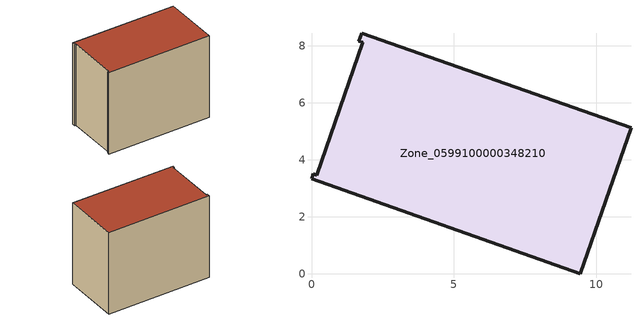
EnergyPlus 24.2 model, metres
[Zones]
Zone_0599100000348210
 floor ground (C_G): 0,3.32 0.06,3.5 0.19,3.46 1.8,8.11 1.67,8.16 1.76,8.43 11.21,5.11 9.44,0 z0
 wall outside (C_F): 1.76,8.43 1.67,8.16 1.8,8.11 0.19,3.46 0.06,3.5 0,3.32 9.44,0 11.21,5.11 1.76,8.43 z0:8.09
 roof outside (C_R): 1.8,8.11 0.19,3.46 0.06,3.5 0,3.32 9.44,0 11.21,5.11 1.76,8.43 1.67,8.16 z8.09
[BUILDING]
Pand.0599100000348210: North Axis=0; Terrain=City; Loads Convergence Tolerance Value=0.04; Temperature Convergence Tolerance Value=0.4; Solar Distribution=FullExterior; Maximum Number of Warmup Days=25; Minimum Number of Warmup Days=1
[Site:Location]
Rotterdam.The.Hague.AP_ZH_NLD Design_Conditions: Latitude=51.96; Longitude=4.45; Time Zone=1; Elevation=-4.5
[SITE:GROUNDTEMPERATURE:BUILDINGSURFACE]
18, 18, 18, 18, 18, 18, 18, 18, 18, 18, 18, 18
[MATERIAL] Thermal Absorptance=0.9; Solar Absorptance=0.7; Visible Absorptance=0.7
Name | Roughness | Thickness | Conductivity | Density | Specific Heat
G.TI.1992-2005 | MediumSmooth | 0.15 | 0.06 | 540 | 1210
F.TI.1992-2005 | Rough | 0.3 | 0.12 | 1920 | 840
R.TI.1992-2005 | MediumRough | 0.2 | 0.08 | 1500 | 1000
[CONSTRUCTION]
C_G: G.TI.1992-2005
C_F: F.TI.1992-2005
C_R: R.TI.1992-2005
[ZONE]
Zone_0599100000348210: Type=1; Multiplier=1; Ceiling Height=Autocalculate; Volume=Autocalculate; Floor Area=autocalculate; Part of Total Floor Area=Yes
[ZONEINFILTRATION:DESIGNFLOWRATE]
Infil_Zone_0599100000348210: Zone or ZoneList or Space or SpaceList=Zone_0599100000348210; Schedule=AlwaysOn; Design Flow Rate Calculation Method=Flow/Area; Flow Rate per Floor Area=0.0015; Constant Term Coefficient=1; Temperature Term Coefficient=0; Velocity Term Coefficient=0; Velocity Squared Term Coefficient=0
[HVACTEMPLATE:ZONE:IDEALLOADSAIRSYSTEM]
Zone_0599100000348210: Maximum Heating Supply Air Temperature=50; Minimum Cooling Supply Air Temperature=13; Maximum Heating Supply Air Humidity Ratio=0.0156; Minimum Cooling Supply Air Humidity Ratio=0.0077; Heating Limit=NoLimit; Cooling Limit=NoLimit; Dehumidification Control Type=ConstantSensibleHeatRatio; Cooling Sensible Heat Ratio=0.7; Dehumidification Setpoint=60; Humidification Control Type=None; Humidification Setpoint=30; Outdoor Air Method=None; Outdoor Air Flow Rate per Person=0.00944; Outdoor Air Flow Rate per Zone Floor Area=0; Outdoor Air Flow Rate per Zone=0; Demand Controlled Ventilation Type=None; Outdoor Air Economizer Type=NoEconomizer; Heat Recovery Type=None; Sensible Heat Recovery Effectiveness=0.7; Latent Heat Recovery Effectiveness=0.65
[ZONECONTROL:THERMOSTAT]
ThermostatControl_Zone_0599100000348210: Zone or ZoneList=Zone_0599100000348210; Control Type Schedule=DualSetpointControlType; Control 1=Thermostat_Zone_0599100000348210; Temperature Difference Between Cutout And Setpoint=0
[THERMOSTATSETPOINT:DUALSETPOINT]
Thermostat_Zone_0599100000348210: Heating Setpoint Temperature Schedule=HeatingSetpoint_Zone_0599100000348210; Cooling Setpoint Temperature Schedule=CoolingSetpoint_Zone_0599100000348210
[SCHEDULE:COMPACT]
HeatingSetpoint_Zone_0599100000348210: Through: 12/31, For: AllDays, Until: 24:00, 21
CoolingSetpoint_Zone_0599100000348210: Through: 12/31, For: AllDays, Until: 24:00, 24
DualSetpointControlType: Through: 12/31, For: AllDays, Until: 24:00, 4
AlwaysOn: Through: 12/31, For: AllDays, Until: 24:00, 1
